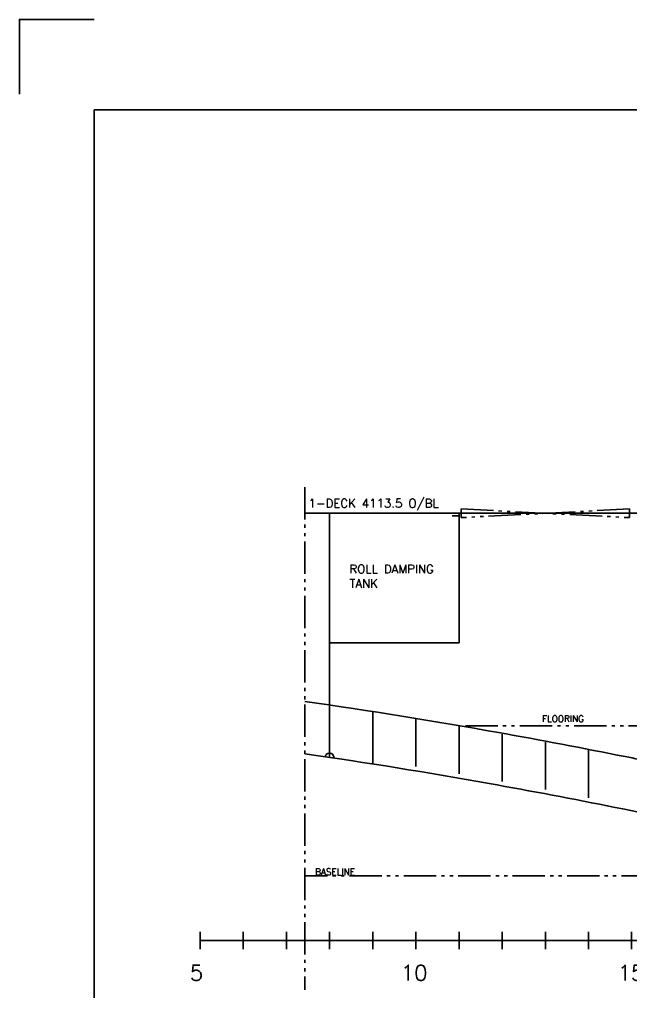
# Model space of a CAD drawing. Extents: x 33214 to 95067, y 8279 to 51908.
# Drawn here: x 33214 to 40292, y 40649 to 51908 of the extents above; entities that cross this region are included whole.
import ezdxf

# ---------------------------------------------------------------- set-up
doc = ezdxf.new("R2010")
doc.units = 0
doc.header["$LTSCALE"] = 300
doc.header["$MEASUREMENT"] = 0
doc.linetypes.add('PHANTOM', pattern=[2.1, 1.25, -0.2, 0.125, -0.2, 0.125, -0.2])
doc.layers.get('0').update_dxf_attribs({"linetype": 'CONTINUOUS'})
for name, color, linetype in [('LASTLUKE', 1, 'CONTINUOUS'), ('M0PH1', 1, 'PHANTOM'), ('S0CO1', 1, 'CONTINUOUS'), ('S0CO3', 3, 'CONTINUOUS'), ('S0CO5', 4, 'CONTINUOUS'), ('S0PH1', 1, 'PHANTOM'), ('S0TX1', 1, 'CONTINUOUS')]:
    doc.layers.add(name, color=color, linetype=linetype)
doc.styles.add('18', font='romans', dxfattribs={"height": 180})

# ---------------------------------------------------------------- blocks, each defined once
blk = doc.blocks.new('A$C64097268')
for p, q in [((2500, -100), (2500, 100)), ((2500, 0), (18000, 0)), ((3000, -100), (3000, 100)), ((3500, -100), (3500, 100)), ((4000, -100), (4000, 100)), ((4500, -100), (4500, 100)), ((5000, -100), (5000, 100)), ((5500, -100), (5500, 100)), ((6000, -100), (6000, 100)), ((6500, -100), (6500, 100)), ((7000, -100), (7000, 100)), ((7500, -100), (7500, 100)), ((8000, -100), (8000, 100)), ((8500, -100), (8500, 100)), ((9000, -100), (9000, 100)), ((9500, -100), (9500, 100)), ((10000, -100), (10000, 100)), ((10500, -100), (10500, 100)), ((11000, -100), (11000, 100)), ((11500, -100), (11500, 100)), ((12000, -100), (12000, 100)), ((12500, -100), (12500, 100)), ((13000, -100), (13000, 100)), ((13500, -100), (13500, 100)), ((14000, -100), (14000, 100)), ((14500, -100), (14500, 100)), ((15000, -100), (15000, 100)), ((15500, -100), (15500, 100)), ((16000, -100), (16000, 100)), ((16500, -100), (16500, 100)), ((17000, -100), (17000, 100)), ((17500, -100), (17500, 100)), ((18000, -100), (18000, 100))]:
    blk.add_line(p, q)
at = {"layer": 'LASTLUKE', "color": 2, "style": '18'}
for s, p in [('5', (2382, -464)), ('10', (4828, -464)), ('15', (7338, -464)), ('20', (9825, -464)), ('25', (12311, -464)), ('26', (12811, -464)), ('27', (13311, -464))]:
    blk.add_text(s, height=180, dxfattribs=at).set_placement(p)
at = {"layer": 'LASTLUKE', "color": 3, "style": '18'}
for s, p in [('A', (13919, -464)), ('B', (14419, -464)), ('C', (14919, -464)), ('D', (15419, -464)), ('E', (15919, -464)), ('F', (16419, -464)), ('G', (16919, -464)), ('H', (17419, -464)), ('I', (17919, -464))]:
    blk.add_text(s, height=180, dxfattribs=at).set_placement(p)

msp = doc.modelspace()

# ---------------------------------------------------------------- linework, layer by layer
at = {"color": 2}
msp.add_lwpolyline([(34080, 51908), (33214, 51908), (33214, 51042)], dxfattribs=at)
at = {"layer": 'M0PH1'}
msp.add_line((36518, 46492), (36518, 40669), dxfattribs=at)
msp.add_line((36518, 46492), (36518, 40669), dxfattribs=at)
at = {"layer": 'S0CO1', "color": 6}
for p, q in [((34080, 50863), (34080, 8945)), ((94133, 50863), (34080, 50863))]:
    msp.add_line(p, q, dxfattribs=at)
at = {"layer": 'S0CO1', "flags": 128}
msp.add_lwpolyline([(38225, 46158), (38305, 46158)], dxfattribs=at)
msp.add_lwpolyline([(36518, 44009, -0.009333), (38761, 43649, -0.004783), (40230, 43370, 0.001476), (40878, 43243, 0.047806), (40926, 43238), (42780, 43238)], format="xyb", dxfattribs=at)
at = {"layer": 'S0CO1'}
msp.add_arc((36805, 43361), 50, 351.568, 171.6155, dxfattribs=at)
at = {"layer": 'S0CO3', "flags": 128}
for points in [[(37305, 43285), (37305, 43885)], [(37805, 43256), (37805, 43805)], [(38305, 43171), (38305, 43720)], [(38805, 43082), (38805, 43631)], [(39305, 42990), (39305, 43539)], [(39805, 42894), (39805, 43443)]]:
    msp.add_lwpolyline(points, dxfattribs=at)
at = {"layer": 'S0CO5'}
msp.add_lwpolyline([(36518, 46188), (47305, 46188), (47305, 46361), (50011, 46361)], dxfattribs=at)
at = {"layer": 'S0CO5', "flags": 128}
for points in [[(36518, 46188), (38330, 46188)], [(36805, 43361), (36805, 46188)], [(38305, 44688), (38305, 46188)], [(40280, 46188), (42314, 46188)], [(36805, 44688), (38305, 44688)]]:
    msp.add_lwpolyline(points, dxfattribs=at)
msp.add_lwpolyline([(36518, 43403, -0.008967), (38655, 43058, -0.004765), (40113, 42782, 0.003277), (41570, 42501, 0.007293), (43032, 42252, 0.015333), (44505, 42068, 0.016091), (45878, 41984, 0.015861), (47255, 41988), (49363, 42061)], format="xyb", dxfattribs=at)
at = {"layer": 'S0PH1'}
msp.add_line((50011, 41988), (36518, 41988), dxfattribs=at)
msp.add_lwpolyline([(38330, 46138), (38330, 46238), (40280, 46138), (40280, 46238)], close=True, dxfattribs=at)
at = {"layer": 'S0PH1', "flags": 128}
msp.add_lwpolyline([(38379, 43728), (45307, 43728), (45307, 43936), (49803, 43936)], dxfattribs=at)

# ---------------------------------------------------------------- block references
at = {"layer": 'S0CO1'}
msp.add_blockref('A$C64097268', (32805, 41239), dxfattribs=at)

# ---------------------------------------------------------------- texts
at = {"layer": 'S0TX1', "style": '18'}
for s, height, p in [('1-DECK 4113.5 O/BL', 100, (36562, 46254)), ('FLOORING', 75, (39267, 43771)), ('BASELINE', 75, (36638, 41998))]:
    msp.add_text(s, height=height, dxfattribs=at).set_placement(p)
at = {"layer": 'S0TX1', "insert": (37036, 45593), "char_height": 100, "attachment_point": 1, "style": '18'}
msp.add_mtext('ROLL DAMPING\\PTANK', dxfattribs=at)

doc.saveas('drawing.dxf')
